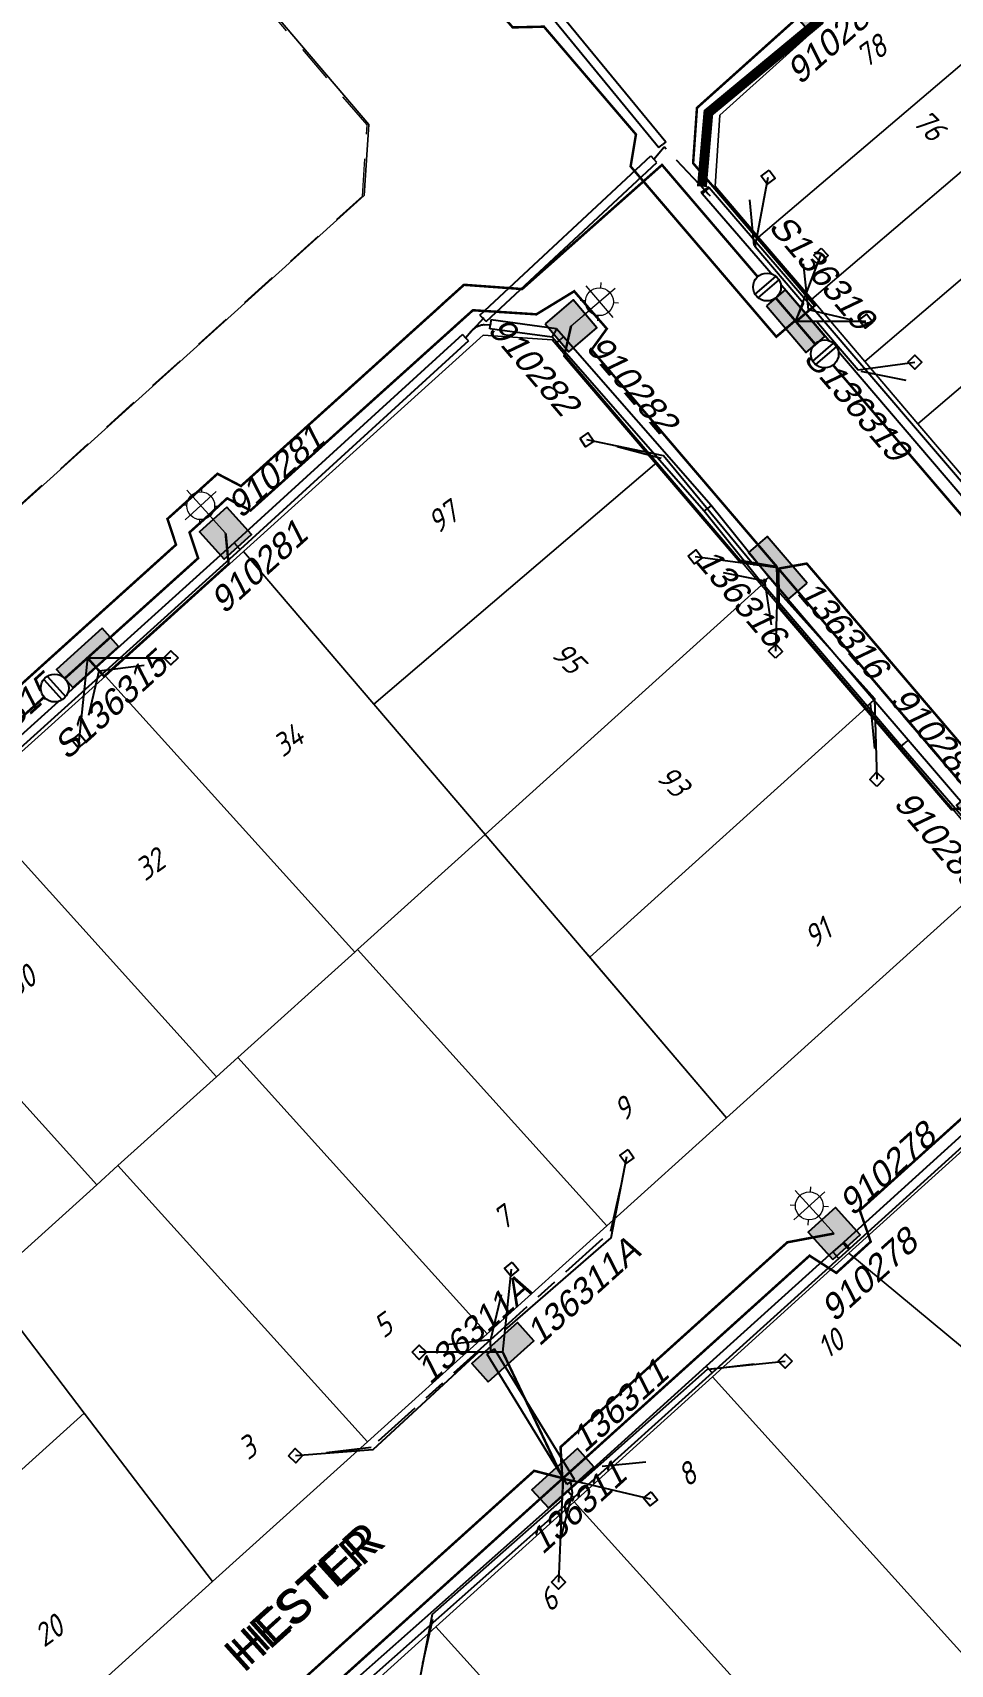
# Model space of a CAD drawing. Header units: metres. Extents: x 296308 to 298462, y 6229542 to 6231092.
# Drawn here: x 297436 to 297510, y 6230232.6 to 6230364.2 of the extents above; entities that cross this region are included whole.
import ezdxf
from ezdxf.enums import TextEntityAlignment as Align

# ---------------------------------------------------------------- set-up
doc = ezdxf.new("R2010")
doc.units = ezdxf.units.M
for name, pattern in [('Cable Exist UG', [8.2, 4, -1.2, 1.8, -1.2]), ('Dash', [5, 3, -2]), ('IECLCENT', [15.5, 9.5, -2, 2, -2])]:
    doc.linetypes.add(name, pattern=pattern)
doc.layers.get('0').update_dxf_attribs({"color": 6})
for name, color, linetype, lineweight in [('Cadastre Developer_SP_EXT', 9, 'Continuous', 5), ('Cadastre Land Parcels_SP_EXT', 9, 'Continuous', 5), ('Cadastre Roads_SP_EXT', 94, 'Continuous', 15)]:
    doc.layers.add(name, color=color, linetype=linetype, lineweight=lineweight)
for name, color, linetype in [('Duct_SP_EXT', 7, 'Continuous'), ('Equip_LV_EXT', 7, 'Continuous'), ('Equip_SP_SL_EXT', 7, 'Continuous'), ('Mains_LV_EXT', 7, 'Continuous'), ('Mains_LV_SL_EXT', 7, 'Continuous'), ('Notes_LV_MISC', 7, 'Continuous'), ('Notes_SP_MISC', 7, 'Continuous'), ('Services_SP_EXT', 7, 'Continuous'), ('SupportsUG_SP_LV_EXT', 7, 'Continuous'), ('SupportsUG_SP_LV_SL_EXT', 7, 'Continuous'), ('Trench_SP_EXT', 7, 'Continuous')]:
    doc.layers.add(name, color=color, linetype=linetype)
doc.styles.add('COLUMN_LABEL', font='arial.ttf')
doc.styles.add('iecARIAL', font='arial.ttf', dxfattribs={"height": 2})
doc.styles.add('ieISOCP', font='isocp.shx')
doc.styles.add('POLE_LABEL', font='arial.ttf')
doc.styles.get("Standard").update_dxf_attribs({"font": 'arial.ttf'})

# ---------------------------------------------------------------- blocks, each defined once
blk = doc.blocks.new('COLUMN_EXT')
blk.add_hatch(color=256).paths.add_polyline_path([(-1.49, 1.48), (-1.49, -1.49), (1.48, -1.49), (1.48, 1.48)])
blk.add_lwpolyline([(-1.49, -1.49), (1.48, -1.49), (1.48, 1.48), (-1.49, 1.48)], close=True)
at = {"style": 'COLUMN_LABEL', "oblique": 15, "flags": 8}
blk.add_attdef('ASSET_NUM', text='', height=2, dxfattribs=at).set_placement((2, 2), align=Align.BOTTOM_LEFT)
at = {"flags": 9}
for tag, style, p in [('STRUCTURE_PLANT_NUMBER', 'POLE_LABEL', (1.81, 0.03)), ('STREET_CODE', 'COLUMN_LABEL', (1.81, -0.2))]:
    blk.add_attdef(tag, text='', height=0.2, dxfattribs=dict(at, style=style)).set_placement(p, align=Align.MIDDLE_LEFT)
for tag, p in [('COLUMN_TYPE', (1.81, -0.4)), ('OWNED_BY', (1.81, -0.6)), ('STATE', (1.81, -0.8)), ('USAGE', (1.81, -1)), ('LEGEND', (1.81, -1.2)), ('LOCATION', (1.81, -1.4)), ('STREETNAME', (1.81, -1.6)), ('SUBURB', (1.81, -1.8)), ('NOTES', (1.81, -2))]:
    blk.add_attdef(tag, text='', height=0.2, dxfattribs=at).set_placement(p, align=Align.MIDDLE_LEFT)
at = {"flags": 1}
blk.add_attdef('Z', (1.81, -2.35), '', height=0.2, dxfattribs=at)
blk = doc.blocks.new('PILLAR_EXT')
blk.add_hatch(color=256).paths.add_polyline_path([(-2.475, 0.99), (-2.475, -0.99), (2.475, -0.99), (2.475, 0.99)])
blk.add_lwpolyline([(-2.475, -0.99), (2.475, -0.99), (2.475, 0.99), (-2.475, 0.99)], close=True)
at = {"style": 'iecARIAL', "oblique": 15, "flags": 8}
blk.add_attdef('ASSET_NUM', text='', height=2, dxfattribs=at).set_placement((1.5, 3.5), align=Align.BOTTOM_LEFT)
for tag, p, flags in [('OWNED_BY', (0, -0.2), 9), ('STATE', (0, -0.4), 9), ('SUPPORT_TYPE', (0, -0.6), 9), ('USAGE', (0, -0.8), 9), ('LEGEND', (0, -1), 9), ('LOCATION', (0, -1.2), 9), ('NOTES', (0, -1.4), 9), ('STREETNAME', (0, -1.8), 9), ('SUBURB', (0, -2), 1), ('PARENT', (0, -1.6), 9)]:
    blk.add_attdef(tag, p, '', height=0.2, dxfattribs=dict(flags=flags))
blk = doc.blocks.new('*U169')
at = {"lineweight": 15}
for p, q in [((-1.46, 5.46), (-1.06, 5.06)), ((0, 1.75), (0, 6.25)), ((1.46, 5.46), (1.06, 5.06)), ((-2.25, 4), (2.25, 4)), ((-1.46, 2.54), (-1.06, 2.94)), ((0, 0), (0, 2.5)), ((1.46, 2.54), (1.06, 2.94))]:
    blk.add_line(p, q, dxfattribs=at)
blk.add_circle((0, 4), 1.5, dxfattribs=at)
at = {"style": 'iecARIAL', "oblique": 15, "flags": 9}
blk.add_attdef('ASSET_NUM', text='', height=2, dxfattribs=at).set_placement((1.5, 1.5), align=Align.BOTTOM_RIGHT)
for tag, p, height, flags in [('OPERATING_VOLTAGE', (0.98, -1.65), 0.2, 9), ('ORIENTATION', (0.98, -1.85), 0.2, 9), ('CONSTRUCTED_VOLTAGE', (0.98, -0.65), 0.2, 9), ('CONTROL_TYPE', (0.98, -0.85), 0.2, 9), ('LANTERN_PURPOSE', (0.98, -1.05), 0.2, 9), ('LANTERN_TYPE', (0.98, -1.25), 0.2, 9), ('NO_PHASES', (0.98, -1.45), 0.2, 9), ('LNUMBER', (2.18, -3.25), 2.5, 8), ('OWNED_BY', (0.98, -2.05), 0.2, 9), ('STATE', (0.98, -2.25), 0.2, 9), ('USAGE', (0.98, -2.45), 0.2, 9), ('CEXIST', (0.98, -2.65), 0.2, 9), ('CNEW', (0.98, -2.85), 0.2, 9), ('CNUMBER', (0.98, -3.05), 0.2, 9), ('CREMOVE', (0.98, -3.25), 0.2, 9), ('CREPLACE', (0.98, -3.45), 0.2, 9), ('LKINGHEIGHT', (0.98, -3.65), 0.2, 9), ('LBRACKET', (0.98, -3.85), 0.2, 9), ('LBRACKETVOCAB', (0.98, -4.05), 0.2, 9), ('LCATEGORY', (0.98, -4.25), 0.2, 9), ('LCHARGE1', (0.98, -4.45), 0.2, 9), ('LCHARGE1PERCENT', (0.98, -4.65), 0.2, 9), ('LCHARGE2', (0.98, -4.85), 0.2, 9), ('LCHARGE2PERCENT', (0.98, -5.05), 0.2, 9), ('LCHARGE3', (0.98, -5.25), 0.2, 9), ('LCHARGE3PERCENT', (0.98, -5.45), 0.2, 9), ('LEXIST', (0.98, -5.65), 0.2, 9), ('LLAMP', (0.98, -5.85), 0.2, 9), ('LLAMPVOCAB', (0.98, -6.05), 0.2, 9), ('LMAST', (0.98, -6.25), 0.2, 9), ('LMASTVOCAB', (0.98, -6.45), 0.2, 9), ('LNEW', (0.98, -6.65), 0.2, 9), ('LANTNUMBER', (0.98, -6.85), 0.2, 9), ('LOUTREACH', (0.98, -7.25), 0.2, 9), ('LOUTREACHVOCAB', (0.98, -7.45), 0.2, 9), ('LRATECODE', (0.98, -7.65), 0.2, 9), ('LREMOVE', (0.98, -7.85), 0.2, 9), ('LREPLACE', (0.98, -8.05), 0.2, 9), ('LTYPE', (0.98, -8.25), 0.2, 9), ('LTYPEVOCAB', (0.98, -8.45), 0.2, 9), ('LEGEND', (0.98, -8.65), 0.2, 9), ('LOCATION', (0.98, -8.85), 0.2, 9), ('STREETNAME', (0.98, -9.25), 0.2, 9), ('SUBURB', (0.98, -9.45), 0.2, 1), ('NOTES', (0.98, -9.05), 0.2, 9)]:
    blk.add_attdef(tag, p, '', height=height, dxfattribs=dict(flags=flags))
blk = doc.blocks.new('*U181')
at = {"lineweight": 15}
for p, q in [((-4.35, 1.46), (-1.01, 4.48)), ((-1.17, 1.3), (-4.19, 4.64)), ((-2.57, 5.03), (-2.6, 4.47)), ((-4.74, 3.08), (-4.18, 3.05)), ((0, 0), (-1.68, 1.86)), ((-0.62, 2.86), (-1.18, 2.89)), ((-2.79, 0.91), (-2.76, 1.47))]:
    blk.add_line(p, q, dxfattribs=at)
blk.add_circle((-2.68, 2.97), 1.5, dxfattribs=at)
at = {"style": 'iecARIAL', "oblique": 15, "flags": 9}
blk.add_attdef('ASSET_NUM', text='', height=2, dxfattribs=at).set_placement((1.5, 1.5), align=Align.BOTTOM_RIGHT)
for tag, p, height, flags in [('OPERATING_VOLTAGE', (0.98, -1.65), 0.2, 9), ('ORIENTATION', (0.98, -1.85), 0.2, 9), ('CONSTRUCTED_VOLTAGE', (0.98, -0.65), 0.2, 9), ('CONTROL_TYPE', (0.98, -0.85), 0.2, 9), ('LANTERN_PURPOSE', (0.98, -1.05), 0.2, 9), ('LANTERN_TYPE', (0.98, -1.25), 0.2, 9), ('NO_PHASES', (0.98, -1.45), 0.2, 9), ('LNUMBER', (2.18, -3.25), 2.5, 8), ('OWNED_BY', (0.98, -2.05), 0.2, 9), ('STATE', (0.98, -2.25), 0.2, 9), ('USAGE', (0.98, -2.45), 0.2, 9), ('CEXIST', (0.98, -2.65), 0.2, 9), ('CNEW', (0.98, -2.85), 0.2, 9), ('CNUMBER', (0.98, -3.05), 0.2, 9), ('CREMOVE', (0.98, -3.25), 0.2, 9), ('CREPLACE', (0.98, -3.45), 0.2, 9), ('LKINGHEIGHT', (0.98, -3.65), 0.2, 9), ('LBRACKET', (0.98, -3.85), 0.2, 9), ('LBRACKETVOCAB', (0.98, -4.05), 0.2, 9), ('LCATEGORY', (0.98, -4.25), 0.2, 9), ('LCHARGE1', (0.98, -4.45), 0.2, 9), ('LCHARGE1PERCENT', (0.98, -4.65), 0.2, 9), ('LCHARGE2', (0.98, -4.85), 0.2, 9), ('LCHARGE2PERCENT', (0.98, -5.05), 0.2, 9), ('LCHARGE3', (0.98, -5.25), 0.2, 9), ('LCHARGE3PERCENT', (0.98, -5.45), 0.2, 9), ('LEXIST', (0.98, -5.65), 0.2, 9), ('LLAMP', (0.98, -5.85), 0.2, 9), ('LLAMPVOCAB', (0.98, -6.05), 0.2, 9), ('LMAST', (0.98, -6.25), 0.2, 9), ('LMASTVOCAB', (0.98, -6.45), 0.2, 9), ('LNEW', (0.98, -6.65), 0.2, 9), ('LANTNUMBER', (0.98, -6.85), 0.2, 9), ('LOUTREACH', (0.98, -7.25), 0.2, 9), ('LOUTREACHVOCAB', (0.98, -7.45), 0.2, 9), ('LRATECODE', (0.98, -7.65), 0.2, 9), ('LREMOVE', (0.98, -7.85), 0.2, 9), ('LREPLACE', (0.98, -8.05), 0.2, 9), ('LTYPE', (0.98, -8.25), 0.2, 9), ('LTYPEVOCAB', (0.98, -8.45), 0.2, 9), ('LEGEND', (0.98, -8.65), 0.2, 9), ('LOCATION', (0.98, -8.85), 0.2, 9), ('STREETNAME', (0.98, -9.25), 0.2, 9), ('SUBURB', (0.98, -9.45), 0.2, 1), ('NOTES', (0.98, -9.05), 0.2, 9)]:
    blk.add_attdef(tag, p, '', height=height, dxfattribs=dict(flags=flags))
blk = doc.blocks.new('CCP_EXT')
at = {"flags": 9}
for tag, p in [('LEGEND', (0, -1.4)), ('STATE', (0, -1.8)), ('LIFE_SUPPORT', (0, -1.6)), ('NOTES', (0, -2))]:
    blk.add_attdef(tag, text='', height=0.2, dxfattribs=at).set_placement(p, align=Align.MIDDLE_LEFT)
blk.add_wipeout([(0, 0.57), (0.57, 0), (0, -0.57), (-0.57, 0)])
blk.add_lwpolyline([(-0.57, 0), (0, 0.57), (0.57, 0), (0, -0.57), (-0.57, 0)])
at = {"flags": 1}
blk.add_attdef('Z', (0, 0), '', height=0.2, dxfattribs=at)
at = {"flags": 9}
for tag, p in [('CCP_TYPE', (0, 0)), ('CONSTRUCTED_VOLTAGE', (0, -0.2)), ('OPERATING_VOLTAGE', (0, -0.6)), ('ORIENTATION', (0, -0.8)), ('OWNED_BY', (0, -1)), ('NO_PHASES', (0, -0.4)), ('USAGE', (0, -1.2))]:
    blk.add_attdef(tag, text='', height=0.2, dxfattribs=at).set_placement(p, align=Align.MIDDLE_LEFT)
blk = doc.blocks.new('LV_UG_LINKS_CLOSED_EXT')
blk.add_wipeout([(-1.06, 1.06), (-1.18, 0.92), (-1.29, 0.76), (-1.37, 0.59), (-1.43, 0.42), (-1.48, 0.23), (-1.49, 0.05), (-1.49, -0.14), (-1.46, -0.33), (-1.41, -0.51), (-1.33, -0.68), (-1.24, -0.84), (-1.12, -0.99), (-0.99, -1.12), (-0.84, -1.24), (-0.68, -1.33), (-0.51, -1.41), (-0.33, -1.46), (-0.14, -1.49), (0.05, -1.49), (0.23, -1.48), (0.42, -1.43), (0.59, -1.37), (0.76, -1.29), (0.92, -1.18), (1.06, -1.06), (1.18, -0.92), (1.29, -0.76), (1.37, -0.59), (1.43, -0.42), (1.48, -0.23), (1.49, -0.05), (1.49, 0.14), (1.46, 0.33), (1.41, 0.51), (1.33, 0.68), (1.24, 0.84), (1.12, 0.99), (0.99, 1.12), (0.84, 1.24), (0.68, 1.33), (0.51, 1.41), (0.33, 1.46), (0.14, 1.49), (-0.05, 1.49), (-0.23, 1.48), (-0.42, 1.43), (-0.59, 1.37), (-0.76, 1.29), (-0.92, 1.18)])
for p, q in [((-0.25, -1.48), (-0.25, 1.48)), ((0.25, -1.48), (0.25, 1.48))]:
    blk.add_line(p, q)
blk.add_circle((0, 0), 1.5)
at = {"flags": 9}
for tag, p in [('ACTUAL_STATUS', (0, 0)), ('CONSTRUCTED_VOLTAGE', (0, -0.2)), ('OPERATING_VOLTAGE', (0, -0.6)), ('ORIENTATION', (0, -0.8)), ('STATE', (0, -1)), ('SWITCH_TYPE', (0, -1.2)), ('NO_PHASES', (0, -0.4)), ('USAGE', (0, -1.4)), ('NOTES', (0, -1.6))]:
    blk.add_attdef(tag, text='', height=0.2, dxfattribs=at).set_placement(p, align=Align.MIDDLE_LEFT)
at = {"flags": 1}
blk.add_attdef('Z', (0, 0), '', height=0.2, dxfattribs=at)

msp = doc.modelspace()

# ---------------------------------------------------------------- linework, layer by layer
at = {"layer": 'Cadastre Land Parcels_SP_EXT', "linetype": 'Continuous'}
msp.add_lwpolyline([(297407.1, 6230379.17), (297381.97, 6230356.5), (297419.74, 6230312.37), (297462.7, 6230351.11), (297462.7, 6230351.11), (297463.08, 6230356.83), (297441.51, 6230382.14)], dxfattribs=at)
for points in [[(297517.57, 6230367.43), (297513.53, 6230372.17), (297507.96, 6230372.53), (297491.38, 6230357.57), (297491.01, 6230351.85), (297494.5, 6230347.75), (297517.57, 6230367.43)], [(297521.85, 6230362.41), (297517.57, 6230367.43), (297494.5, 6230347.75), (297498.79, 6230342.73), (297521.85, 6230362.41)], [(297526.13, 6230357.39), (297521.85, 6230362.41), (297498.79, 6230342.73), (297503.07, 6230337.71), (297526.13, 6230357.39)], [(297530.42, 6230352.36), (297526.13, 6230357.39), (297503.07, 6230337.71), (297507.35, 6230332.68), (297530.42, 6230352.36)], [(297534.7, 6230347.34), (297530.42, 6230352.36), (297507.35, 6230332.68), (297511.64, 6230327.66), (297534.7, 6230347.34)], [(297486.3, 6230329.57), (297477.86, 6230339.47), (297472.29, 6230339.83), (297452.97, 6230322.4), (297463.47, 6230310.08), (297486.3, 6230329.57)], [(297494.74, 6230319.68), (297486.3, 6230329.57), (297463.47, 6230310.08), (297472.44, 6230299.56), (297494.74, 6230319.68)], [(297462.16, 6230290.29), (297472.44, 6230299.56), (297463.47, 6230310.08), (297452.97, 6230322.4), (297441.82, 6230312.35), (297461.93, 6230290.08), (297462.16, 6230290.29)], [(297503.17, 6230309.78), (297494.74, 6230319.68), (297472.44, 6230299.56), (297480.34, 6230290.3), (297480.88, 6230289.67), (297503.17, 6230309.78)], [(297452.5, 6230281.57), (297461.93, 6230290.08), (297441.82, 6230312.35), (297430.68, 6230302.3), (297450.79, 6230280.03), (297452.5, 6230281.57)], [(297511.37, 6230294.28), (297511.65, 6230299.92), (297510.9, 6230300.76), (297510.16, 6230301.61), (297509.42, 6230302.47), (297508.68, 6230303.32), (297503.17, 6230309.78), (297480.88, 6230289.67), (297491.92, 6230276.73), (297511.37, 6230294.28)], [(297442.84, 6230272.86), (297450.79, 6230280.03), (297430.68, 6230302.3), (297421.02, 6230293.59), (297441.13, 6230271.31), (297442.84, 6230272.86)], [(297491.92, 6230276.73), (297480.34, 6230290.3), (297472.44, 6230299.56), (297462.16, 6230290.29), (297482.26, 6230268.02), (297491.92, 6230276.73)], [(297432.21, 6230263.27), (297441.13, 6230271.31), (297421.02, 6230293.59), (297411.37, 6230284.87), (297431.47, 6230262.6), (297432.21, 6230263.27)], [(297482.26, 6230268.02), (297462.16, 6230290.29), (297461.93, 6230290.08), (297452.5, 6230281.57), (297472.61, 6230259.3), (297482.26, 6230268.02)], [(297535.26, 6230276.99), (297534.27, 6230277.81), (297533.29, 6230278.62), (297532.31, 6230279.45), (297531.33, 6230280.28), (297530.36, 6230281.11), (297529.39, 6230281.96), (297528.43, 6230282.8), (297527.48, 6230283.66), (297521.56, 6230283.68), (297501.78, 6230265.79), (297516.31, 6230253.72), (297535.26, 6230276.99)], [(297472.61, 6230259.3), (297452.5, 6230281.57), (297450.79, 6230280.03), (297442.84, 6230272.86), (297462.95, 6230250.59), (297472.61, 6230259.3)], [(297462.95, 6230250.59), (297442.84, 6230272.86), (297441.13, 6230271.31), (297432.21, 6230263.27), (297440.12, 6230252.89), (297450.46, 6230239.33), (297462.95, 6230250.59)], [(297528.02, 6230244.01), (297516.31, 6230253.72), (297501.78, 6230265.79), (297490.77, 6230255.83), (297512.97, 6230231.25), (297528.02, 6230244.01)], [(297440.12, 6230252.89), (297432.21, 6230263.27), (297431.47, 6230262.6), (297421.81, 6230253.88), (297409.87, 6230243.11), (297417.77, 6230232.73), (297440.12, 6230252.89)], [(297512.97, 6230231.25), (297490.77, 6230255.83), (297479.62, 6230245.75), (297501.51, 6230221.52), (297512.97, 6230231.25)], [(297450.46, 6230239.33), (297440.12, 6230252.89), (297417.77, 6230232.73), (297425.68, 6230222.34), (297431.07, 6230221.83), (297450.46, 6230239.33)], [(297501.51, 6230221.52), (297479.62, 6230245.75), (297468.48, 6230235.67), (297490.04, 6230211.8), (297501.51, 6230221.52)], [(297490.04, 6230211.8), (297468.48, 6230235.67), (297459.25, 6230227.32), (297470.65, 6230212.38), (297478.54, 6230202.04), (297490.04, 6230211.8)]]:
    msp.add_lwpolyline(points, close=True, dxfattribs=at)
at = {"layer": 'Cadastre Roads_SP_EXT', "linetype": 'Continuous'}
for points in [[(297441.51, 6230382.14), (297463.08, 6230356.83), (297462.7, 6230351.11)], [(297491.38, 6230357.57), (297507.96, 6230372.53), (297513.53, 6230372.17)]]:
    msp.add_lwpolyline(points, dxfattribs=at)
at = {"layer": 'Duct_SP_EXT'}
for p, q in [((297476.94, 6230366.56), (297486.45, 6230354.97)), ((297477.5, 6230367.01), (297487.01, 6230355.43)), ((297472.03, 6230341.45), (297485.81, 6230354.29)), ((297485.81, 6230354.29), (297486.06, 6230354.03)), ((297486.45, 6230354.97), (297486.73, 6230355.2)), ((297487.01, 6230355.43), (297486.73, 6230355.2)), ((297472.52, 6230340.93), (297486.3, 6230353.76)), ((297486.3, 6230353.76), (297486.06, 6230354.03)), ((297489.88, 6230351.34), (297490.16, 6230351.57)), ((297490.43, 6230351.81), (297490.16, 6230351.57)), ((297490.51, 6230351.71), (297490.24, 6230351.48)), ((297490.51, 6230351.71), (297490.43, 6230351.81)), ((297489.96, 6230351.24), (297489.88, 6230351.34)), ((297489.96, 6230351.24), (297490.24, 6230351.48)), ((297498.29, 6230341.61), (297489.96, 6230351.24)), ((297472.03, 6230341.45), (297472.28, 6230341.19)), ((297472.52, 6230340.93), (297472.28, 6230341.19)), ((297472.92, 6230341.07), (297472.88, 6230340.71)), ((297478.21, 6230340.36), (297472.92, 6230341.07)), ((297498.29, 6230341.61), (297498.56, 6230341.85)), ((297498.29, 6230341.61), (297498.56, 6230341.85)), ((297498.83, 6230342.08), (297498.56, 6230341.85)), ((297498.83, 6230342.08), (297498.56, 6230341.85)), ((297470.62, 6230339.9), (297452.21, 6230323.09)), ((297470.62, 6230339.9), (297470.86, 6230339.63)), ((297472.83, 6230340.35), (297472.88, 6230340.71)), ((297477.84, 6230339.68), (297472.83, 6230340.35)), ((297477.84, 6230339.68), (297478.03, 6230340.02)), ((297478.21, 6230340.36), (297478.03, 6230340.02)), ((297478.77, 6230339.7), (297478.21, 6230340.36)), ((297478.77, 6230339.71), (297478.5, 6230339.47)), ((297478.77, 6230339.7), (297478.5, 6230339.47)), ((297471.11, 6230339.37), (297452.7, 6230322.55)), ((297471.11, 6230339.37), (297470.86, 6230339.63)), ((297478.22, 6230339.24), (297477.84, 6230339.68)), ((297478.22, 6230339.24), (297478.5, 6230339.47)), ((297478.23, 6230339.23), (297478.5, 6230339.47)), ((297490.11, 6230325.65), (297490.39, 6230325.87)), ((297490.11, 6230325.65), (297490.12, 6230325.64)), ((297490.12, 6230325.64), (297490.39, 6230325.87)), ((297490.67, 6230326.11), (297490.39, 6230325.87)), ((297490.67, 6230326.1), (297490.39, 6230325.87)), ((297490.67, 6230326.1), (297490.67, 6230326.11)), ((297495.33, 6230320.31), (297490.67, 6230326.1)), ((297452.21, 6230323.09), (297452.46, 6230322.82)), ((297452.22, 6230323.09), (297452.46, 6230322.82)), ((297452.7, 6230322.55), (297452.46, 6230322.82)), ((297452.7, 6230322.55), (297452.46, 6230322.82)), ((297494.77, 6230319.85), (297495.05, 6230320.08)), ((297494.78, 6230319.85), (297495.05, 6230320.08)), ((297495.33, 6230320.31), (297495.05, 6230320.08)), ((297495.33, 6230320.31), (297495.05, 6230320.08)), ((297441.08, 6230313.04), (297441.32, 6230312.77)), ((297441.08, 6230313.04), (297441.32, 6230312.77)), ((297441.56, 6230312.5), (297441.32, 6230312.77)), ((297441.56, 6230312.5), (297441.32, 6230312.77)), ((297503.25, 6230309.93), (297503.52, 6230310.16)), ((297506, 6230306.7), (297503.25, 6230309.93)), ((297503.79, 6230310.39), (297503.52, 6230310.16)), ((297506.55, 6230307.17), (297503.79, 6230310.39)), ((297506, 6230306.7), (297506.28, 6230306.93)), ((297506.55, 6230307.17), (297506.28, 6230306.93)), ((297511.93, 6230300.92), (297506.55, 6230307.17)), ((297511.39, 6230300.45), (297506, 6230306.7)), ((297520.67, 6230284.23), (297501.38, 6230266.7)), ((297521.15, 6230283.7), (297501.87, 6230266.17)), ((297501.29, 6230266.62), (297500.49, 6230265.9)), ((297501.77, 6230266.09), (297500.97, 6230265.36)), ((297501.38, 6230266.7), (297501.29, 6230266.62)), ((297501.29, 6230266.62), (297501.53, 6230266.35)), ((297501.38, 6230266.7), (297501.62, 6230266.44)), ((297501.38, 6230266.7), (297501.62, 6230266.44)), ((297501.77, 6230266.09), (297501.53, 6230266.35)), ((297501.87, 6230266.17), (297501.62, 6230266.44)), ((297501.87, 6230266.17), (297501.62, 6230266.44)), ((297501.87, 6230266.17), (297501.77, 6230266.09)), ((297500.49, 6230265.9), (297500.49, 6230265.9)), ((297500.49, 6230265.9), (297500.73, 6230265.63)), ((297500.49, 6230265.9), (297500.73, 6230265.63)), ((297500.97, 6230265.36), (297500.73, 6230265.63)), ((297500.97, 6230265.36), (297500.73, 6230265.63)), ((297500.97, 6230265.36), (297500.97, 6230265.36)), ((297472.6, 6230257.67), (297472.91, 6230257.86)), ((297479.04, 6230247.18), (297472.6, 6230257.67)), ((297473.21, 6230258.05), (297472.91, 6230257.86)), ((297479.66, 6230247.56), (297473.21, 6230258.05)), ((297490.28, 6230256.68), (297490.52, 6230256.41)), ((297490.76, 6230256.14), (297490.52, 6230256.41)), ((297479.04, 6230247.18), (297479.35, 6230247.37)), ((297479.13, 6230246.62), (297479.37, 6230246.35)), ((297479.13, 6230246.62), (297479.37, 6230246.35)), ((297479.66, 6230247.56), (297479.35, 6230247.37)), ((297479.61, 6230246.09), (297479.37, 6230246.35)), ((297479.61, 6230246.08), (297479.37, 6230246.35))]:
    msp.add_line(p, q, dxfattribs=at)
at = {"layer": 'Mains_LV_EXT', "linetype": 'IECLCENT', "lineweight": 30, "ltscale": 0.5, "const_width": 0.2, "flags": 128}
msp.add_lwpolyline([(297478.71, 6230247.64), (297473.87, 6230257.82)], dxfattribs=at)
at = {"layer": 'Notes_SP_MISC', "linetype": 'Cable Exist UG'}
for points in [[(297486.06, 6230354.03), (297486.88, 6230355.03)], [(297490.61, 6230351.04), (297486.88, 6230355.03)], [(297493.77, 6230350.75), (297494.11, 6230347.06)], [(297470.86, 6230339.63), (297472.38, 6230341.26)], [(297483.09, 6230330.85), (297486.64, 6230329.93)], [(297491.64, 6230320.69), (297495.13, 6230319.99)], [(297494.95, 6230320.2), (297495.51, 6230316.47)], [(297440.5, 6230309.2), (297441.32, 6230312.77), (297444.96, 6230313.22)], [(297503.87, 6230306.51), (297503.52, 6230310.16)], [(297473.75, 6230262.43), (297472.87, 6230258.81), (297469.3, 6230258.41)], [(297472.91, 6230257.87), (297472.87, 6230258.81)], [(297494.15, 6230256.86), (297490.52, 6230256.41)], [(297481.89, 6230248.63), (297485.4, 6230248.97)], [(297478.55, 6230242.78), (297479.5, 6230246.47)], [(297479.5, 6230246.47), (297479.35, 6230247.37)], [(297467.41, 6230232.73), (297468.23, 6230236.29)]]:
    msp.add_lwpolyline(points, dxfattribs=at)
msp.add_lwpolyline([(297470.86, 6230339.63), (297471.32, 6230340.16), (297471.32, 6230340.16, -0.189151), (297472.38, 6230340.67), (297472.38, 6230340.67), (297472.88, 6230340.71)], format="xyb", dxfattribs=at)
at = {"layer": 'Trench_SP_EXT', "linetype": 'Cable Exist UG'}
msp.add_line((297489.93, 6230351.82), (297490.44, 6230351.23), dxfattribs=at)

# ---------------------------------------------------------------- block references
at = {"layer": 'Equip_SP_SL_EXT', "xscale": 0.75, "yscale": 0.75, "zscale": 0.75}
for p, rotation in [((297479.38, 6230340.59), 310.4894116872603), ((297451.52, 6230323.86), 42.06375159998251)]:
    msp.add_blockref('*U169', p, dxfattribs=dict(at, rotation=rotation))
msp.add_blockref('*U181', (297500.6, 6230267.39), dxfattribs=at)
at = {"layer": 'Notes_LV_MISC'}
ref = msp.add_blockref('COLUMN_EXT', (297498.73, 6230366.42), dxfattribs=dict(at, rotation=221.5226805787128))
ref.add_attrib('ASSET_NUM', '910287', dxfattribs={"layer": '0', "height": 2, "rotation": 41.5227, "style": 'COLUMN_LABEL', "oblique": 15}).set_placement((297498.21, 6230359.51), align=Align.BOTTOM_LEFT)
ref = msp.add_blockref('COLUMN_EXT', (297479.38, 6230340.59), dxfattribs=dict(at, rotation=310.493201855163))
ref.add_attrib('ASSET_NUM', '910282', dxfattribs={"layer": '0', "height": 2, "rotation": 310.4932, "style": 'COLUMN_LABEL', "oblique": 15}).set_placement((297472.12, 6230339.86), align=Align.BOTTOM_LEFT)
ref = msp.add_blockref('COLUMN_EXT', (297451.52, 6230323.86), dxfattribs=dict(at, rotation=222.0685172617916))
ref.add_attrib('ASSET_NUM', '910281', dxfattribs={"layer": '0', "height": 2, "rotation": 42.065, "style": 'COLUMN_LABEL', "oblique": 15}).set_placement((297451.77, 6230316.83), align=Align.BOTTOM_LEFT)
ref = msp.add_blockref('COLUMN_EXT', (297512.55, 6230301.79), dxfattribs=dict(at, rotation=130.8487145609679))
ref.add_attrib('ASSET_NUM', '910283', dxfattribs={"layer": '0', "height": 2, "rotation": 310.487, "style": 'COLUMN_LABEL', "oblique": 15}).set_placement((297504.86, 6230301.66), align=Align.BOTTOM_LEFT)
ref = msp.add_blockref('COLUMN_EXT', (297500.6, 6230267.39), dxfattribs=dict(at, rotation=42.06712729989513))
ref.add_attrib('ASSET_NUM', '910278', dxfattribs={"layer": '0', "height": 2, "rotation": 42.0671, "style": 'COLUMN_LABEL', "oblique": 15}).set_placement((297500.99, 6230259.73), align=Align.BOTTOM_LEFT)
ref = msp.add_blockref('PILLAR_EXT', (297478.72, 6230247.65), dxfattribs=dict(at, rotation=42.06347079932235))
ref.add_attrib('ASSET_NUM', '136311', dxfattribs={"layer": '0', "height": 2, "rotation": 42.0635, "style": 'iecARIAL', "oblique": 15}).set_placement((297477.48, 6230240.99), align=Align.BOTTOM_LEFT)
at = {"layer": 'SupportsUG_SP_LV_EXT'}
ref = msp.add_blockref('PILLAR_EXT', (297497.49, 6230340.96), dxfattribs=dict(at, rotation=310.5350136421516))
ref.add_attrib('ASSET_NUM', 'S136319', dxfattribs={"layer": '0', "height": 2, "rotation": 310.535, "style": 'iecARIAL', "oblique": 15}).set_placement((297497.58, 6230337.57), align=Align.BOTTOM_LEFT)
ref = msp.add_blockref('PILLAR_EXT', (297496.05, 6230321.07), dxfattribs=dict(at, rotation=130.4870484497739))
ref.add_attrib('ASSET_NUM', '136316', dxfattribs={"layer": '0', "height": 2, "rotation": 310.487, "style": 'iecARIAL', "oblique": 15}).set_placement((297497.07, 6230318.63), align=Align.BOTTOM_LEFT)
ref = msp.add_blockref('PILLAR_EXT', (297440.38, 6230313.81), dxfattribs=dict(at, rotation=222.0649572810728))
ref.add_attrib('ASSET_NUM', 'S136315', dxfattribs={"layer": '0', "height": 2, "rotation": 42.065, "style": 'iecARIAL', "oblique": 15}).set_placement((297430.06, 6230303.23), align=Align.BOTTOM_LEFT)
ref = msp.add_blockref('PILLAR_EXT', (297473.87, 6230257.82), dxfattribs=dict(at, rotation=42.07000662406084))
ref.add_attrib('ASSET_NUM', '136311A', dxfattribs={"layer": '0', "height": 2, "rotation": 42.07, "style": 'iecARIAL', "oblique": 15}).set_placement((297477.21, 6230257.78), align=Align.BOTTOM_LEFT)
ref = msp.add_blockref('PILLAR_EXT', (297478.72, 6230247.65), dxfattribs=dict(at, rotation=42.06347079932235))
ref.add_attrib('ASSET_NUM', '136311', dxfattribs={"layer": '0', "height": 2, "rotation": 42.0635, "style": 'iecARIAL', "oblique": 15}).set_placement((297480.87, 6230249.18), align=Align.BOTTOM_LEFT)
at = {"layer": 'SupportsUG_SP_LV_SL_EXT'}
ref = msp.add_blockref('COLUMN_EXT', (297479.38, 6230340.59), dxfattribs=dict(at, rotation=310.493201855163))
ref.add_attrib('ASSET_NUM', '910282', dxfattribs={"layer": '0', "height": 2, "rotation": 310.4932, "style": 'COLUMN_LABEL', "oblique": 15}).set_placement((297480.05, 6230338.42), align=Align.BOTTOM_LEFT)
ref = msp.add_blockref('COLUMN_EXT', (297451.52, 6230323.86), dxfattribs=dict(at, rotation=222.0685172617916))
ref.add_attrib('ASSET_NUM', '910281', dxfattribs={"layer": '0', "height": 2, "rotation": 42.065, "style": 'COLUMN_LABEL', "oblique": 15}).set_placement((297453.13, 6230324.53), align=Align.BOTTOM_LEFT)
ref = msp.add_blockref('COLUMN_EXT', (297512.55, 6230301.79), dxfattribs=dict(at, rotation=130.8487145609679))
ref.add_attrib('ASSET_NUM', '910283', dxfattribs={"layer": '0', "height": 2, "rotation": 310.487, "style": 'COLUMN_LABEL', "oblique": 15}).set_placement((297504.53, 6230310.01), align=Align.BOTTOM_LEFT)
ref = msp.add_blockref('COLUMN_EXT', (297500.6, 6230267.39), dxfattribs=dict(at, rotation=42.06712729989513))
ref.add_attrib('ASSET_NUM', '910278', dxfattribs={"layer": '0', "height": 2, "rotation": 42.0671, "style": 'COLUMN_LABEL', "oblique": 15}).set_placement((297502.45, 6230268.27), align=Align.BOTTOM_LEFT)

# ---------------------------------------------------------------- texts
at = {"layer": 'Cadastre Land Parcels_SP_EXT', "style": 'ieISOCP', "oblique": 15}
for s, rotation, p in [('78', 35.7247, (297503.16, 6230361.32)), ('76', 314.4578, (297506.82, 6230356.96)), ('97', 35.7232, (297468.6, 6230323.74)), ('95', 314.446, (297477.66, 6230314.04)), ('34', 35.7217, (297456.11, 6230305.73)), ('93', 314.4431, (297486.14, 6230304.09)), ('32', 35.7198, (297445.01, 6230295.74)), ('91', 35.7231, (297498.96, 6230290.29)), ('30', 35.7251, (297434.61, 6230286.36)), ('9', 35.7228, (297483.6, 6230276.35)), ('7', 35.7251, (297473.9, 6230267.58)), ('5', 35.7259, (297464.24, 6230258.87)), ('10', 35.7947, (297500.04, 6230257.21)), ('3', 35.7234, (297453.31, 6230249.05)), ('8', 35.7975, (297488.74, 6230246.87)), ('6', 35.7928, (297477.59, 6230236.79)), ('20', 35.7223, (297436.87, 6230233.96))]:
    msp.add_text(s, height=1.8, rotation=rotation, dxfattribs=at).set_placement(p)
at = {"layer": 'Cadastre Roads_SP_EXT'}
msp.add_text('HESTER', height=2.75, rotation=42.0563, dxfattribs=at).set_placement((297457.86, 6230238.13), align=Align.MIDDLE_CENTER)
at = {"layer": 'Notes_LV_MISC'}
msp.add_text('HESTER', height=2.5, rotation=42.0563, dxfattribs=at).set_placement((297457.86, 6230238.13), align=Align.MIDDLE_CENTER)

# ---------------------------------------------------------------- next in the draw order: block references
at = {"layer": 'Services_SP_EXT'}
for p, rotation in [((297495.27, 6230352.58), 261.3528287892116), ((297499.53, 6230346.28), 268.5350136698083), ((297503.16, 6230340.97), 172.53501374951), ((297480.66, 6230331.4), 349.1774982469754), ((297489.38, 6230321.95), 352.487048346326), ((297495.87, 6230314.35), 88.48704850693798), ((297447.11, 6230313.82), 180.0649572473679), ((297439.69, 6230307.12), 84.06495739599092), ((297504.03, 6230304.02), 91.70981657068778), ((297483.88, 6230273.59), 260.2831598517657), ((297474.57, 6230264.51), 264.0700064286484), ((297467.14, 6230257.81), 0.07000625476071318), ((297496.64, 6230257.09), 180.9195254076848), ((297457.16, 6230249.47), 2.013888250269743), ((297485.78, 6230245.98), 264.0634708351596), ((297478.36, 6230239.28), 0.06347114667936185)]:
    msp.add_blockref('CCP_EXT', p, dxfattribs=dict(at, rotation=rotation))
msp.add_blockref('CCP_EXT', (297507.1, 6230337.66), dxfattribs=at)

# ---------------------------------------------------------------- next in the draw order: linework, layer by layer
at = {"layer": 'Cadastre Developer_SP_EXT', "linetype": 'Dash'}
msp.add_lwpolyline([(297462.56, 6230351.06), (297462.93, 6230356.79), (297441.34, 6230382.07), (297441.34, 6230382.07, 0.070759), (297432.01, 6230390.31), (297432.01, 6230390.31), (297424.87, 6230390.81), (297424.87, 6230390.81, 0.077849), (297406.94, 6230379.09), (297406.94, 6230379.09), (297381.83, 6230356.43), (297419.63, 6230312.32)], format="xyb", close=True, dxfattribs=at)
at = {"layer": 'Cadastre Roads_SP_EXT', "linetype": 'Continuous'}
for points in [[(297524.8, 6230312.29), (297524.13, 6230313.04), (297523.47, 6230313.8), (297522.81, 6230314.56), (297522.16, 6230315.32), (297520.2, 6230317.62), (297515.92, 6230322.64), (297511.64, 6230327.66), (297507.35, 6230332.68), (297503.07, 6230337.71), (297498.79, 6230342.73), (297494.5, 6230347.75), (297491.01, 6230351.85), (297491.38, 6230357.57)], [(297462.7, 6230351.11), (297419.74, 6230312.37), (297371.61, 6230268.96), (297380.19, 6230257.66), (297388.06, 6230247.3), (297395.93, 6230236.93), (297403.8, 6230226.57), (297411.67, 6230216.2), (297419.54, 6230205.84)], [(297425.68, 6230222.34), (297417.77, 6230232.73), (297409.87, 6230243.11), (297394.05, 6230263.89), (297394.6, 6230269.75), (297401.71, 6230276.16), (297411.37, 6230284.87), (297421.02, 6230293.59), (297430.68, 6230302.3), (297441.82, 6230312.35), (297452.97, 6230322.4), (297472.29, 6230339.83), (297477.86, 6230339.47)], [(297477.86, 6230339.47), (297486.3, 6230329.57), (297494.74, 6230319.68), (297503.17, 6230309.78), (297508.68, 6230303.32), (297509.42, 6230302.47), (297510.16, 6230301.61), (297510.9, 6230300.76), (297511.65, 6230299.92)], [(297511.65, 6230299.92), (297511.37, 6230294.28), (297491.92, 6230276.73), (297482.26, 6230268.02), (297472.61, 6230259.3), (297462.95, 6230250.59), (297450.46, 6230239.33), (297431.07, 6230221.83), (297425.68, 6230222.34)], [(297459.25, 6230227.32), (297468.48, 6230235.67), (297479.62, 6230245.75), (297490.77, 6230255.83), (297501.78, 6230265.79), (297521.56, 6230283.68)]]:
    msp.add_lwpolyline(points, dxfattribs=at)
at = {"layer": 'Duct_SP_EXT'}
for p, q in [((297498.83, 6230342.08), (297490.51, 6230351.71)), ((297515.38, 6230321.59), (297498.29, 6230341.61)), ((297515.93, 6230322.06), (297498.83, 6230342.08)), ((297490.67, 6230326.11), (297478.77, 6230339.71)), ((297490.12, 6230325.64), (297478.23, 6230339.23)), ((297494.77, 6230319.85), (297490.11, 6230325.65)), ((297452.22, 6230323.09), (297441.08, 6230313.04)), ((297452.7, 6230322.55), (297441.56, 6230312.5)), ((297503.79, 6230310.39), (297495.33, 6230320.31)), ((297503.25, 6230309.93), (297494.78, 6230319.85)), ((297441.08, 6230313.04), (297429.94, 6230302.99)), ((297441.56, 6230312.5), (297430.43, 6230302.45)), ((297500.49, 6230265.9), (297490.28, 6230256.68)), ((297500.97, 6230265.36), (297490.76, 6230256.14)), ((297490.28, 6230256.68), (297479.13, 6230246.62)), ((297490.76, 6230256.14), (297479.61, 6230246.09)), ((297479.13, 6230246.62), (297457.24, 6230227.22)), ((297479.61, 6230246.08), (297457.72, 6230226.68))]:
    msp.add_line(p, q, dxfattribs=at)
at = {"layer": 'Mains_LV_EXT', "linetype": 'IECLCENT', "lineweight": 30, "ltscale": 0.5, "const_width": 0.2, "flags": 128}
for points in [[(297497.45, 6230341.01), (297495.93, 6230339.71), (297484.18, 6230353.45), (297484.61, 6230356.03), (297477.19, 6230364.72), (297474.67, 6230364.66), (297469.22, 6230370.88), (297470.85, 6230372.15)], [(297497.51, 6230340.93), (297499.03, 6230342.23), (297489.22, 6230353.71), (297489.53, 6230358.17), (297498.73, 6230366.42)], [(297497.45, 6230341.01), (297486.71, 6230353.57), (297475.43, 6230343.56), (297475.43, 6230343.56), (297470.74, 6230343.9), (297469.15, 6230342.47), (297468.53, 6230341.9), (297452.76, 6230327.67), (297450.86, 6230328.66), (297448.84, 6230326.83), (297446.83, 6230325.02), (297447.52, 6230322.94), (297439.04, 6230315.29), (297435.21, 6230311.83), (297435.21, 6230311.83), (297427.91, 6230305.24), (297422.85, 6230300.66), (297409.62, 6230316.16), (297418.3, 6230323.59), (297407.83, 6230335.93), (297404.48, 6230333.06), (297406.38, 6230330.84)], [(297440.38, 6230313.81), (297449.3, 6230321.85), (297448.61, 6230323.93), (297449.14, 6230324.41), (297450.18, 6230325.34), (297451.64, 6230326.68), (297453.53, 6230325.7), (297469.87, 6230340.42), (297469.87, 6230340.42), (297470.49, 6230340.98), (297470.49, 6230340.98), (297471.46, 6230341.85), (297476.58, 6230341.52), (297479.63, 6230343.38), (297482.26, 6230340.36), (297481.03, 6230338.66), (297495.99, 6230321.14)], [(297514.69, 6230320.85), (297497.51, 6230340.93)], [(297479.38, 6230340.59), (297478.83, 6230338.16), (297492.92, 6230321.66), (297495.99, 6230321.14)], [(297440.38, 6230313.81), (297441.72, 6230312.32), (297451.56, 6230321.2), (297451.76, 6230321.38), (297451.52, 6230323.86)], [(297394.23, 6230320.43), (297392.33, 6230322.66), (297388.99, 6230319.8), (297399.46, 6230307.47), (297408.1, 6230314.86), (297422.67, 6230297.8), (297440.38, 6230313.81)], [(297547.13, 6230270.63), (297544.6, 6230272.5), (297544.6, 6230272.5), (297541.84, 6230274.54), (297535.78, 6230279.35), (297530.34, 6230284.04), (297529.81, 6230287.22), (297529.81, 6230287.22), (297516.62, 6230300.48), (297517.39, 6230302.54), (297515.93, 6230304.01), (297513.59, 6230306.67), (297511.7, 6230305.82), (297498.38, 6230321.42), (297496.1, 6230321.01)], [(297496.11, 6230320.99), (297510.84, 6230303.7), (297512.75, 6230304.56), (297513.06, 6230304.24), (297514.47, 6230302.64), (297515.44, 6230301.69), (297514.67, 6230299.63), (297528.39, 6230285.81), (297520.95, 6230285.77), (297502.66, 6230269.26), (297503.54, 6230266.73), (297500.77, 6230264.21), (297498.61, 6230265.6), (297478.7, 6230247.63)], [(297496.1, 6230321.01), (297496.13, 6230317.89), (297510.06, 6230301.59), (297512.55, 6230301.79)], [(297478.72, 6230247.65), (297458.47, 6230229.37), (297459.65, 6230227.39), (297456.6, 6230224.75), (297454.89, 6230226.14), (297441.96, 6230214.47), (297441.96, 6230214.47), (297438.11, 6230210.99), (297437.42, 6230203.58), (297445.34, 6230193.18), (297453.22, 6230182.84)]]:
    msp.add_lwpolyline(points, dxfattribs=at)
at = {"layer": 'Mains_LV_SL_EXT', "linetype": 'IECLCENT', "lineweight": 15, "ltscale": 0.5, "const_width": 0.2, "flags": 128}
for points in [[(297478.67, 6230247.61), (297478.53, 6230250.17), (297478.53, 6230250.17), (297488.24, 6230258.94), (297496.82, 6230266.68), (297500.6, 6230267.39)], [(297478.72, 6230247.65), (297476.4, 6230248.25), (297476.4, 6230248.25), (297458.05, 6230231.69), (297456.73, 6230227.8)]]:
    msp.add_lwpolyline(points, dxfattribs=at)
at = {"layer": 'Notes_SP_MISC', "const_width": 0.8}
msp.add_lwpolyline([(297499.49, 6230365.27), (297490.45, 6230357.78), (297489.93, 6230351.82)], dxfattribs=at)
at = {"layer": 'Notes_SP_MISC', "linetype": 'Cable Exist UG'}
for points in [[(297498.09, 6230345.59), (297498.51, 6230341.92), (297502.03, 6230341.07)], [(297506.39, 6230336.18), (297502.78, 6230336.92)], [(297472.87, 6230258.81), (297482.58, 6230267.57), (297483.4, 6230271.14)], [(297472.87, 6230258.81), (297463.26, 6230250.13), (297459.65, 6230249.7)]]:
    msp.add_lwpolyline(points, dxfattribs=at)
at = {"layer": 'Services_SP_EXT'}
for points in [[(297497.48, 6230340.97), (297498.12, 6230342.38), (297494.21, 6230346.95), (297495.27, 6230352.58)], [(297497.49, 6230340.96), (297499.53, 6230346.28)], [(297497.48, 6230340.97), (297499.17, 6230340.97), (297502.52, 6230337.03), (297507.1, 6230337.66)], [(297497.49, 6230340.96), (297503.16, 6230340.97)], [(297496, 6230321.13), (297494.1, 6230321.33), (297486.84, 6230330.11), (297480.66, 6230331.4)], [(297496.05, 6230321.07), (297489.38, 6230321.95)], [(297496.05, 6230321.07), (297495.87, 6230314.35)], [(297495.94, 6230321.2), (297496, 6230319.27), (297503.84, 6230310.54), (297504.03, 6230304.02)], [(297440.38, 6230313.81), (297439.69, 6230307.12)], [(297440.38, 6230313.81), (297447.11, 6230313.82)], [(297473.87, 6230257.82), (297474.06, 6230259.62), (297482.62, 6230267.03), (297483.88, 6230273.59)], [(297473.87, 6230257.82), (297474.57, 6230264.51)], [(297473.87, 6230257.82), (297471.9, 6230257.82), (297463.38, 6230249.93), (297457.16, 6230249.47)], [(297473.87, 6230257.82), (297467.14, 6230257.81)], [(297478.67, 6230247.61), (297480.1, 6230247.33), (297490.38, 6230256.45), (297496.64, 6230257.09)], [(297478.74, 6230247.67), (297478.65, 6230245.91), (297468.17, 6230236.65), (297466.93, 6230230.27)], [(297478.72, 6230247.65), (297478.36, 6230239.28)], [(297478.72, 6230247.65), (297485.78, 6230245.98)]]:
    msp.add_lwpolyline(points, dxfattribs=at)

# ---------------------------------------------------------------- next in the draw order: block references
at = {"layer": 'Notes_LV_MISC'}
ref = msp.add_blockref('PILLAR_EXT', (297496.05, 6230321.07), dxfattribs=dict(at, rotation=130.4870484497739))
ref.add_attrib('ASSET_NUM', '136316', dxfattribs={"layer": '0', "height": 2, "rotation": 310.487, "style": 'iecARIAL', "oblique": 15}).set_placement((297488.85, 6230321.21), align=Align.BOTTOM_LEFT)
ref = msp.add_blockref('PILLAR_EXT', (297473.87, 6230257.82), dxfattribs=dict(at, rotation=42.07000662406084))
ref.add_attrib('ASSET_NUM', '136311A', dxfattribs={"layer": '0', "height": 2, "rotation": 42.07, "style": 'iecARIAL', "oblique": 15}).set_placement((297468.4, 6230254.69), align=Align.BOTTOM_LEFT)

# ---------------------------------------------------------------- next in the draw order: block references
at = {"layer": 'Equip_LV_EXT', "xscale": 0.75, "yscale": 0.75, "zscale": 0.75}
for p, rotation in [((297495.18, 6230343.72), 310.5350136421516), ((297499.83, 6230338.33), 310.5350136421516), ((297437.74, 6230311.38), 222.0649572587292)]:
    msp.add_blockref('LV_UG_LINKS_CLOSED_EXT', p, dxfattribs=dict(at, rotation=rotation))

# ---------------------------------------------------------------- next in the draw order: block references
at = {"layer": 'Notes_LV_MISC'}
ref = msp.add_blockref('PILLAR_EXT', (297497.49, 6230340.96), dxfattribs=dict(at, rotation=310.5350136421516))
ref.add_attrib('ASSET_NUM', 'S136319', dxfattribs={"layer": '0', "height": 2, "rotation": 310.535, "style": 'iecARIAL', "oblique": 15}).set_placement((297494.76, 6230348.17), align=Align.BOTTOM_LEFT)
ref = msp.add_blockref('PILLAR_EXT', (297440.38, 6230313.81), dxfattribs=dict(at, rotation=222.0649572810728))
ref.add_attrib('ASSET_NUM', 'S136315', dxfattribs={"layer": '0', "height": 2, "rotation": 42.065, "style": 'iecARIAL', "oblique": 15}).set_placement((297439.11, 6230305.05), align=Align.BOTTOM_LEFT)

doc.saveas('drawing.dxf')
